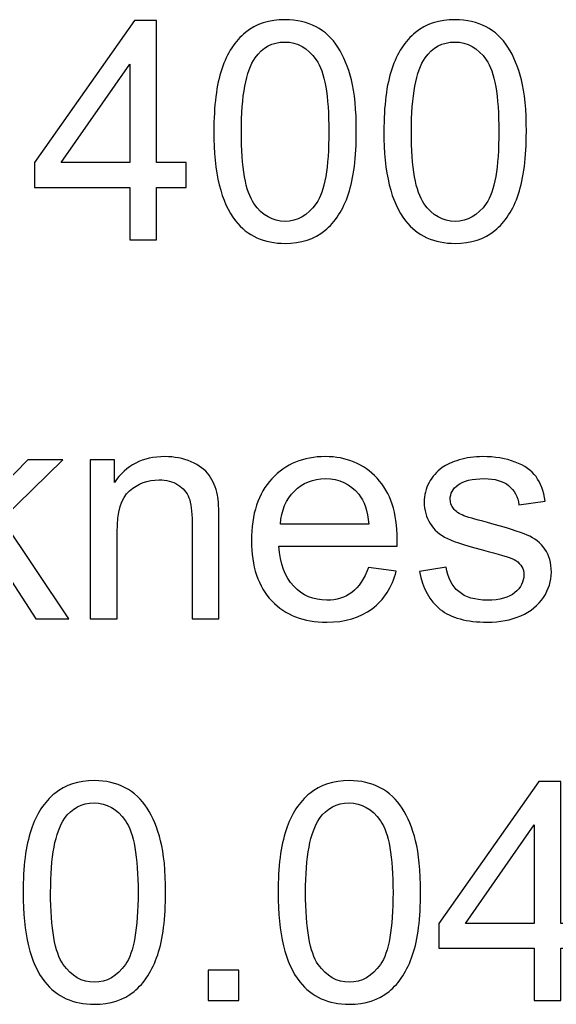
# Model space of a CAD drawing. Header units: millimetres. Extents: x -284 to 247, y -404 to 405.
# Drawn here: x -252.23 to -244.79, y -388.21 to -374.59 of the extents above; entities that cross this region are included whole.
import ezdxf

# ---------------------------------------------------------------- set-up
doc = ezdxf.new("R2010")
doc.units = ezdxf.units.MM
doc.header["$MEASUREMENT"] = 0
doc.layers.add('Layer 1', color=7, linetype='Continuous')

msp = doc.modelspace()

# ---------------------------------------------------------------- linework, layer by layer
at = {"layer": 'Layer 1'}
for points, knots in [([(-250.7012, -377.6338), (-250.7012, -377.6338), (-250.7012, -376.9099), (-250.7012, -376.9099), (-250.7012, -376.9099), (-250.7012, -376.9099), (-252.0178, -376.9099), (-252.0178, -376.9099), (-252.0178, -376.9099), (-252.0178, -376.9099), (-252.0178, -376.567), (-252.0178, -376.567), (-252.0178, -376.567), (-252.0178, -376.567), (-250.6335, -374.6028), (-250.6335, -374.6028), (-250.6335, -374.6028), (-250.6335, -374.6028), (-250.3287, -374.6028), (-250.3287, -374.6028), (-250.3287, -374.6028), (-250.3287, -374.6028), (-250.3287, -376.567), (-250.3287, -376.567), (-250.3287, -376.567), (-250.3287, -376.567), (-249.9181, -376.567), (-249.9181, -376.567), (-249.9181, -376.567), (-249.9181, -376.567), (-249.9181, -376.9099), (-249.9181, -376.9099), (-249.9181, -376.9099), (-249.9181, -376.9099), (-250.3287, -376.9099), (-250.3287, -376.9099), (-250.3287, -376.9099), (-250.3287, -376.9099), (-250.3287, -377.6338), (-250.3287, -377.6338), (-250.3287, -377.6338), (-250.3287, -377.6338), (-250.7012, -377.6338), (-250.7012, -377.6338)], [0, 0, 0, 0, 0.0833333, 0.0833333, 0.0833333, 0.0833333, 0.1666667, 0.1666667, 0.1666667, 0.1666667, 0.25, 0.25, 0.25, 0.25, 0.3333333, 0.3333333, 0.3333333, 0.3333333, 0.4166667, 0.4166667, 0.4166667, 0.4166667, 0.5, 0.5, 0.5, 0.5, 0.5833333, 0.5833333, 0.5833333, 0.5833333, 0.6666667, 0.6666667, 0.6666667, 0.6666667, 0.75, 0.75, 0.75, 0.75, 0.8333333, 0.8333333, 0.8333333, 0.8333333, 1, 1, 1, 1]), ([(-249.5364, -376.138), (-249.5364, -375.7803), (-249.4997, -375.491), (-249.4263, -375.2723), (-249.4263, -375.2723), (-249.3523, -375.0529), (-249.2429, -374.8843), (-249.0975, -374.7664), (-249.0975, -374.7664), (-248.9529, -374.6486), (-248.7702, -374.5901), (-248.55, -374.5901), (-248.55, -374.5901), (-248.3878, -374.5901), (-248.2452, -374.6225), (-248.1218, -374.6881), (-248.1218, -374.6881), (-247.999, -374.7537), (-247.8974, -374.8483), (-247.8184, -374.9718), (-247.8184, -374.9718), (-247.7394, -375.0945), (-247.6773, -375.2448), (-247.6321, -375.4219), (-247.6321, -375.4219), (-247.5863, -375.599), (-247.5637, -375.8382), (-247.5637, -376.138), (-247.5637, -376.138), (-247.5637, -376.4936), (-247.6004, -376.7815), (-247.673, -377.0002), (-247.673, -377.0002), (-247.7457, -377.2196), (-247.8551, -377.3883), (-248.0004, -377.5068), (-248.0004, -377.5068), (-248.1451, -377.6253), (-248.3285, -377.6846), (-248.55, -377.6846), (-248.55, -377.6846), (-248.8414, -377.6846), (-249.0707, -377.5809), (-249.2372, -377.3727), (-249.2372, -377.3727), (-249.4369, -377.1187), (-249.5364, -376.7074), (-249.5364, -376.138)], [0, 0, 0, 0, 0.0769231, 0.0769231, 0.0769231, 0.0769231, 0.1538462, 0.1538462, 0.1538462, 0.1538462, 0.2307692, 0.2307692, 0.2307692, 0.2307692, 0.3076923, 0.3076923, 0.3076923, 0.3076923, 0.3846154, 0.3846154, 0.3846154, 0.3846154, 0.4615385, 0.4615385, 0.4615385, 0.4615385, 0.5384615, 0.5384615, 0.5384615, 0.5384615, 0.6153846, 0.6153846, 0.6153846, 0.6153846, 0.6923077, 0.6923077, 0.6923077, 0.6923077, 0.7692308, 0.7692308, 0.7692308, 0.7692308, 0.8461538, 0.8461538, 0.8461538, 0.8461538, 1, 1, 1, 1]), ([(-247.182, -376.138), (-247.182, -375.7803), (-247.1453, -375.491), (-247.0719, -375.2723), (-247.0719, -375.2723), (-246.9979, -375.0529), (-246.8885, -374.8843), (-246.7431, -374.7664), (-246.7431, -374.7664), (-246.5985, -374.6486), (-246.4158, -374.5901), (-246.1956, -374.5901), (-246.1956, -374.5901), (-246.0334, -374.5901), (-245.8908, -374.6225), (-245.7674, -374.6881), (-245.7674, -374.6881), (-245.6446, -374.7537), (-245.543, -374.8483), (-245.464, -374.9718), (-245.464, -374.9718), (-245.385, -375.0945), (-245.3229, -375.2448), (-245.2777, -375.4219), (-245.2777, -375.4219), (-245.2319, -375.599), (-245.2093, -375.8382), (-245.2093, -376.138), (-245.2093, -376.138), (-245.2093, -376.4936), (-245.246, -376.7815), (-245.3186, -377.0002), (-245.3186, -377.0002), (-245.3913, -377.2196), (-245.5007, -377.3883), (-245.646, -377.5068), (-245.646, -377.5068), (-245.7907, -377.6253), (-245.9741, -377.6846), (-246.1956, -377.6846), (-246.1956, -377.6846), (-246.487, -377.6846), (-246.7163, -377.5809), (-246.8828, -377.3727), (-246.8828, -377.3727), (-247.0825, -377.1187), (-247.182, -376.7074), (-247.182, -376.138)], [0, 0, 0, 0, 0.0769231, 0.0769231, 0.0769231, 0.0769231, 0.1538462, 0.1538462, 0.1538462, 0.1538462, 0.2307692, 0.2307692, 0.2307692, 0.2307692, 0.3076923, 0.3076923, 0.3076923, 0.3076923, 0.3846154, 0.3846154, 0.3846154, 0.3846154, 0.4615385, 0.4615385, 0.4615385, 0.4615385, 0.5384615, 0.5384615, 0.5384615, 0.5384615, 0.6153846, 0.6153846, 0.6153846, 0.6153846, 0.6923077, 0.6923077, 0.6923077, 0.6923077, 0.7692308, 0.7692308, 0.7692308, 0.7692308, 0.8461538, 0.8461538, 0.8461538, 0.8461538, 1, 1, 1, 1]), ([(-249.1554, -376.1394), (-249.1554, -376.6383), (-249.0975, -376.9699), (-248.9811, -377.1336), (-248.9811, -377.1336), (-248.8647, -377.298), (-248.7208, -377.3798), (-248.55, -377.3798), (-248.55, -377.3798), (-248.3793, -377.3798), (-248.2354, -377.2973), (-248.119, -377.1329), (-248.119, -377.1329), (-248.0025, -376.9678), (-247.9447, -376.6369), (-247.9447, -376.1394), (-247.9447, -376.1394), (-247.9447, -375.6406), (-248.0025, -375.309), (-248.119, -375.1453), (-248.119, -375.1453), (-248.2347, -374.9809), (-248.38, -374.8991), (-248.5543, -374.8991), (-248.5543, -374.8991), (-248.725, -374.8991), (-248.8619, -374.9718), (-248.9642, -375.1164), (-248.9642, -375.1164), (-249.0919, -375.3005), (-249.1554, -375.642), (-249.1554, -376.1394)], [0, 0, 0, 0, 0.1111111, 0.1111111, 0.1111111, 0.1111111, 0.2222222, 0.2222222, 0.2222222, 0.2222222, 0.3333333, 0.3333333, 0.3333333, 0.3333333, 0.4444444, 0.4444444, 0.4444444, 0.4444444, 0.5555556, 0.5555556, 0.5555556, 0.5555556, 0.6666667, 0.6666667, 0.6666667, 0.6666667, 0.7777778, 0.7777778, 0.7777778, 0.7777778, 1, 1, 1, 1]), ([(-246.801, -376.1394), (-246.801, -376.6383), (-246.7431, -376.9699), (-246.6267, -377.1336), (-246.6267, -377.1336), (-246.5103, -377.298), (-246.3664, -377.3798), (-246.1956, -377.3798), (-246.1956, -377.3798), (-246.0249, -377.3798), (-245.881, -377.2973), (-245.7646, -377.1329), (-245.7646, -377.1329), (-245.6481, -376.9678), (-245.5903, -376.6369), (-245.5903, -376.1394), (-245.5903, -376.1394), (-245.5903, -375.6406), (-245.6481, -375.309), (-245.7646, -375.1453), (-245.7646, -375.1453), (-245.8803, -374.9809), (-246.0256, -374.8991), (-246.1999, -374.8991), (-246.1999, -374.8991), (-246.3706, -374.8991), (-246.5075, -374.9718), (-246.6098, -375.1164), (-246.6098, -375.1164), (-246.7375, -375.3005), (-246.801, -375.642), (-246.801, -376.1394)], [0, 0, 0, 0, 0.1111111, 0.1111111, 0.1111111, 0.1111111, 0.2222222, 0.2222222, 0.2222222, 0.2222222, 0.3333333, 0.3333333, 0.3333333, 0.3333333, 0.4444444, 0.4444444, 0.4444444, 0.4444444, 0.5555556, 0.5555556, 0.5555556, 0.5555556, 0.6666667, 0.6666667, 0.6666667, 0.6666667, 0.7777778, 0.7777778, 0.7777778, 0.7777778, 1, 1, 1, 1]), ([(-250.7012, -376.567), (-250.7012, -376.567), (-250.7012, -375.2032), (-250.7012, -375.2032), (-250.7012, -375.2032), (-250.7012, -375.2032), (-251.6516, -376.567), (-251.6516, -376.567), (-251.6516, -376.567), (-251.6516, -376.567), (-250.7012, -376.567), (-250.7012, -376.567)], [0, 0, 0, 0, 0.25, 0.25, 0.25, 0.25, 0.5, 0.5, 0.5, 0.5, 1, 1, 1, 1]), ([(-253.3633, -382.8782), (-253.3633, -382.8782), (-253.3633, -379.8472), (-253.3633, -379.8472), (-253.3633, -379.8472), (-253.3633, -379.8472), (-252.9908, -379.8472), (-252.9908, -379.8472), (-252.9908, -379.8472), (-252.9908, -379.8472), (-252.9908, -381.5736), (-252.9908, -381.5736), (-252.9908, -381.5736), (-252.9908, -381.5736), (-252.1102, -380.6811), (-252.1102, -380.6811), (-252.1102, -380.6811), (-252.1102, -380.6811), (-251.629, -380.6811), (-251.629, -380.6811), (-251.629, -380.6811), (-251.629, -380.6811), (-252.4672, -381.4974), (-252.4672, -381.4974), (-252.4672, -381.4974), (-252.4672, -381.4974), (-251.5444, -382.8782), (-251.5444, -382.8782), (-251.5444, -382.8782), (-251.5444, -382.8782), (-252.003, -382.8782), (-252.003, -382.8782), (-252.003, -382.8782), (-252.003, -382.8782), (-252.7325, -381.7557), (-252.7325, -381.7557), (-252.7325, -381.7557), (-252.7325, -381.7557), (-252.9908, -382.0068), (-252.9908, -382.0068), (-252.9908, -382.0068), (-252.9908, -382.0068), (-252.9908, -382.8782), (-252.9908, -382.8782), (-252.9908, -382.8782), (-252.9908, -382.8782), (-253.3633, -382.8782), (-253.3633, -382.8782)], [0, 0, 0, 0, 0.0769231, 0.0769231, 0.0769231, 0.0769231, 0.1538462, 0.1538462, 0.1538462, 0.1538462, 0.2307692, 0.2307692, 0.2307692, 0.2307692, 0.3076923, 0.3076923, 0.3076923, 0.3076923, 0.3846154, 0.3846154, 0.3846154, 0.3846154, 0.4615385, 0.4615385, 0.4615385, 0.4615385, 0.5384615, 0.5384615, 0.5384615, 0.5384615, 0.6153846, 0.6153846, 0.6153846, 0.6153846, 0.6923077, 0.6923077, 0.6923077, 0.6923077, 0.7692308, 0.7692308, 0.7692308, 0.7692308, 0.8461538, 0.8461538, 0.8461538, 0.8461538, 1, 1, 1, 1]), ([(-251.248, -382.8782), (-251.248, -382.8782), (-251.248, -380.6811), (-251.248, -380.6811), (-251.248, -380.6811), (-251.248, -380.6811), (-250.9136, -380.6811), (-250.9136, -380.6811), (-250.9136, -380.6811), (-250.9136, -380.6811), (-250.9136, -380.993), (-250.9136, -380.993), (-250.9136, -380.993), (-250.7527, -380.7538), (-250.5199, -380.6346), (-250.2158, -380.6346), (-250.2158, -380.6346), (-250.0831, -380.6346), (-249.9618, -380.6585), (-249.851, -380.7058), (-249.851, -380.7058), (-249.7402, -380.7531), (-249.657, -380.8159), (-249.602, -380.8928), (-249.602, -380.8928), (-249.5469, -380.9697), (-249.5081, -381.0614), (-249.4862, -381.1672), (-249.4862, -381.1672), (-249.4728, -381.2364), (-249.4658, -381.357), (-249.4658, -381.5292), (-249.4658, -381.5292), (-249.4658, -381.5292), (-249.4658, -382.8782), (-249.4658, -382.8782), (-249.4658, -382.8782), (-249.4658, -382.8782), (-249.8383, -382.8782), (-249.8383, -382.8782), (-249.8383, -382.8782), (-249.8383, -382.8782), (-249.8383, -381.5433), (-249.8383, -381.5433), (-249.8383, -381.5433), (-249.8383, -381.3916), (-249.8524, -381.278), (-249.8814, -381.2032), (-249.8814, -381.2032), (-249.9103, -381.1284), (-249.9618, -381.0685), (-250.0352, -381.0233), (-250.0352, -381.0233), (-250.1085, -380.9789), (-250.1953, -380.9563), (-250.2941, -380.9563), (-250.2941, -380.9563), (-250.4521, -380.9563), (-250.5883, -381.0064), (-250.7033, -381.1073), (-250.7033, -381.1073), (-250.8183, -381.2075), (-250.8755, -381.3987), (-250.8755, -381.6795), (-250.8755, -381.6795), (-250.8755, -381.6795), (-250.8755, -382.8782), (-250.8755, -382.8782), (-250.8755, -382.8782), (-250.8755, -382.8782), (-251.248, -382.8782), (-251.248, -382.8782)], [0, 0, 0, 0, 0.0526316, 0.0526316, 0.0526316, 0.0526316, 0.1052632, 0.1052632, 0.1052632, 0.1052632, 0.1578947, 0.1578947, 0.1578947, 0.1578947, 0.2105263, 0.2105263, 0.2105263, 0.2105263, 0.2631579, 0.2631579, 0.2631579, 0.2631579, 0.3157895, 0.3157895, 0.3157895, 0.3157895, 0.3684211, 0.3684211, 0.3684211, 0.3684211, 0.4210526, 0.4210526, 0.4210526, 0.4210526, 0.4736842, 0.4736842, 0.4736842, 0.4736842, 0.5263158, 0.5263158, 0.5263158, 0.5263158, 0.5789474, 0.5789474, 0.5789474, 0.5789474, 0.6315789, 0.6315789, 0.6315789, 0.6315789, 0.6842105, 0.6842105, 0.6842105, 0.6842105, 0.7368421, 0.7368421, 0.7368421, 0.7368421, 0.7894737, 0.7894737, 0.7894737, 0.7894737, 0.8421053, 0.8421053, 0.8421053, 0.8421053, 0.8947368, 0.8947368, 0.8947368, 0.8947368, 1, 1, 1, 1]), ([(-247.395, -382.167), (-247.395, -382.167), (-247.0098, -382.2178), (-247.0098, -382.2178), (-247.0098, -382.2178), (-247.0698, -382.4415), (-247.1819, -382.6157), (-247.3456, -382.7392), (-247.3456, -382.7392), (-247.5093, -382.8627), (-247.7182, -382.9248), (-247.9729, -382.9248), (-247.9729, -382.9248), (-248.2932, -382.9248), (-248.5472, -382.826), (-248.7349, -382.6284), (-248.7349, -382.6284), (-248.9225, -382.4316), (-249.0164, -382.1543), (-249.0164, -381.798), (-249.0164, -381.798), (-249.0164, -381.4297), (-248.9218, -381.1433), (-248.732, -380.9401), (-248.732, -380.9401), (-248.5422, -380.7362), (-248.296, -380.6346), (-247.9933, -380.6346), (-247.9933, -380.6346), (-247.7005, -380.6346), (-247.4613, -380.734), (-247.2758, -380.9337), (-247.2758, -380.9337), (-247.0902, -381.1334), (-246.9971, -381.4142), (-246.9971, -381.7761), (-246.9971, -381.7761), (-246.9971, -381.798), (-246.9978, -381.8312), (-246.9992, -381.8749), (-246.9992, -381.8749), (-246.9992, -381.8749), (-248.6354, -381.8749), (-248.6354, -381.8749), (-248.6354, -381.8749), (-248.6213, -382.1155), (-248.5535, -382.3004), (-248.4308, -382.4281), (-248.4308, -382.4281), (-248.3087, -382.5558), (-248.1556, -382.62), (-247.9729, -382.62), (-247.9729, -382.62), (-247.8367, -382.62), (-247.7203, -382.584), (-247.6243, -382.512), (-247.6243, -382.512), (-247.5277, -382.4401), (-247.4515, -382.325), (-247.395, -382.167)], [0, 0, 0, 0, 0.0625, 0.0625, 0.0625, 0.0625, 0.125, 0.125, 0.125, 0.125, 0.1875, 0.1875, 0.1875, 0.1875, 0.25, 0.25, 0.25, 0.25, 0.3125, 0.3125, 0.3125, 0.3125, 0.375, 0.375, 0.375, 0.375, 0.4375, 0.4375, 0.4375, 0.4375, 0.5, 0.5, 0.5, 0.5, 0.5625, 0.5625, 0.5625, 0.5625, 0.625, 0.625, 0.625, 0.625, 0.6875, 0.6875, 0.6875, 0.6875, 0.75, 0.75, 0.75, 0.75, 0.8125, 0.8125, 0.8125, 0.8125, 0.875, 0.875, 0.875, 0.875, 1, 1, 1, 1]), ([(-246.6874, -382.222), (-246.6874, -382.222), (-246.3191, -382.1628), (-246.3191, -382.1628), (-246.3191, -382.1628), (-246.2986, -382.3102), (-246.2408, -382.4231), (-246.1462, -382.5021), (-246.1462, -382.5021), (-246.0517, -382.5805), (-245.919, -382.62), (-245.7497, -382.62), (-245.7497, -382.62), (-245.5782, -382.62), (-245.4512, -382.5854), (-245.368, -382.5155), (-245.368, -382.5155), (-245.2854, -382.4464), (-245.2438, -382.3646), (-245.2438, -382.2707), (-245.2438, -382.2707), (-245.2438, -382.1868), (-245.2812, -382.1204), (-245.3553, -382.0725), (-245.3553, -382.0725), (-245.4075, -382.0393), (-245.5345, -381.9977), (-245.7363, -381.9462), (-245.7363, -381.9462), (-246.0086, -381.8777), (-246.197, -381.8185), (-246.3028, -381.7684), (-246.3028, -381.7684), (-246.408, -381.7176), (-246.4877, -381.6484), (-246.542, -381.5595), (-246.542, -381.5595), (-246.5964, -381.4713), (-246.6239, -381.3733), (-246.6239, -381.266), (-246.6239, -381.266), (-246.6239, -381.1679), (-246.6013, -381.0776), (-246.5568, -380.9944), (-246.5568, -380.9944), (-246.5117, -380.9111), (-246.451, -380.842), (-246.3741, -380.7869), (-246.3741, -380.7869), (-246.3162, -380.7446), (-246.2372, -380.7086), (-246.1377, -380.679), (-246.1377, -380.679), (-246.0376, -380.6494), (-245.931, -380.6346), (-245.8167, -380.6346), (-245.8167, -380.6346), (-245.6446, -380.6346), (-245.4936, -380.6592), (-245.3638, -380.7093), (-245.3638, -380.7093), (-245.2332, -380.7587), (-245.1373, -380.8265), (-245.0752, -380.9111), (-245.0752, -380.9111), (-245.0138, -380.9965), (-244.9708, -381.1101), (-244.9475, -381.2526), (-244.9475, -381.2526), (-244.9475, -381.2526), (-245.3115, -381.3034), (-245.3115, -381.3034), (-245.3115, -381.3034), (-245.3278, -381.1891), (-245.3758, -381.0995), (-245.4548, -381.0353), (-245.4548, -381.0353), (-245.5338, -380.9711), (-245.6453, -380.9393), (-245.7899, -380.9393), (-245.7899, -380.9393), (-245.9599, -380.9393), (-246.082, -380.9676), (-246.1547, -381.024), (-246.1547, -381.024), (-246.2273, -381.0805), (-246.264, -381.1468), (-246.264, -381.2223), (-246.264, -381.2223), (-246.264, -381.2703), (-246.2492, -381.314), (-246.2189, -381.3528), (-246.2189, -381.3528), (-246.1885, -381.3923), (-246.1413, -381.4255), (-246.0764, -381.4516), (-246.0764, -381.4516), (-246.039, -381.4657), (-245.9303, -381.4974), (-245.7483, -381.5468), (-245.7483, -381.5468), (-245.4858, -381.6167), (-245.3024, -381.6745), (-245.198, -381.719), (-245.198, -381.719), (-245.0935, -381.7634), (-245.0117, -381.829), (-244.9524, -381.9137), (-244.9524, -381.9137), (-244.8924, -381.9991), (-244.8628, -382.1049), (-244.8628, -382.2319), (-244.8628, -382.2319), (-244.8628, -382.3554), (-244.8988, -382.4718), (-244.9715, -382.5812), (-244.9715, -382.5812), (-245.0441, -382.6905), (-245.1486, -382.7752), (-245.2847, -382.8352), (-245.2847, -382.8352), (-245.4216, -382.8951), (-245.5761, -382.9248), (-245.7483, -382.9248), (-245.7483, -382.9248), (-246.0333, -382.9248), (-246.2513, -382.8655), (-246.4009, -382.7477), (-246.4009, -382.7477), (-246.5505, -382.6291), (-246.6457, -382.4542), (-246.6874, -382.222)], [0, 0, 0, 0, 0.0294118, 0.0294118, 0.0294118, 0.0294118, 0.0588235, 0.0588235, 0.0588235, 0.0588235, 0.0882353, 0.0882353, 0.0882353, 0.0882353, 0.1176471, 0.1176471, 0.1176471, 0.1176471, 0.1470588, 0.1470588, 0.1470588, 0.1470588, 0.1764706, 0.1764706, 0.1764706, 0.1764706, 0.2058824, 0.2058824, 0.2058824, 0.2058824, 0.2352941, 0.2352941, 0.2352941, 0.2352941, 0.2647059, 0.2647059, 0.2647059, 0.2647059, 0.2941176, 0.2941176, 0.2941176, 0.2941176, 0.3235294, 0.3235294, 0.3235294, 0.3235294, 0.3529412, 0.3529412, 0.3529412, 0.3529412, 0.3823529, 0.3823529, 0.3823529, 0.3823529, 0.4117647, 0.4117647, 0.4117647, 0.4117647, 0.4411765, 0.4411765, 0.4411765, 0.4411765, 0.4705882, 0.4705882, 0.4705882, 0.4705882, 0.5, 0.5, 0.5, 0.5, 0.5294118, 0.5294118, 0.5294118, 0.5294118, 0.5588235, 0.5588235, 0.5588235, 0.5588235, 0.5882353, 0.5882353, 0.5882353, 0.5882353, 0.6176471, 0.6176471, 0.6176471, 0.6176471, 0.6470588, 0.6470588, 0.6470588, 0.6470588, 0.6764706, 0.6764706, 0.6764706, 0.6764706, 0.7058824, 0.7058824, 0.7058824, 0.7058824, 0.7352941, 0.7352941, 0.7352941, 0.7352941, 0.7647059, 0.7647059, 0.7647059, 0.7647059, 0.7941176, 0.7941176, 0.7941176, 0.7941176, 0.8235294, 0.8235294, 0.8235294, 0.8235294, 0.8529412, 0.8529412, 0.8529412, 0.8529412, 0.8823529, 0.8823529, 0.8823529, 0.8823529, 0.9117647, 0.9117647, 0.9117647, 0.9117647, 0.9411765, 0.9411765, 0.9411765, 0.9411765, 1, 1, 1, 1]), ([(-248.6142, -381.5701), (-248.6142, -381.5701), (-247.3908, -381.5701), (-247.3908, -381.5701), (-247.3908, -381.5701), (-247.407, -381.3853), (-247.4543, -381.247), (-247.5312, -381.1545), (-247.5312, -381.1545), (-247.649, -381.0113), (-247.8028, -380.9393), (-247.9912, -380.9393), (-247.9912, -380.9393), (-248.1619, -380.9393), (-248.3052, -380.9965), (-248.4216, -381.1108), (-248.4216, -381.1108), (-248.5373, -381.2251), (-248.6015, -381.3782), (-248.6142, -381.5701)], [0, 0, 0, 0, 0.1666667, 0.1666667, 0.1666667, 0.1666667, 0.3333333, 0.3333333, 0.3333333, 0.3333333, 0.5, 0.5, 0.5, 0.5, 0.6666667, 0.6666667, 0.6666667, 0.6666667, 1, 1, 1, 1]), ([(-252.1776, -386.6642), (-252.1776, -386.3065), (-252.1409, -386.0172), (-252.0675, -385.7985), (-252.0675, -385.7985), (-251.9935, -385.5791), (-251.8841, -385.4105), (-251.7387, -385.2926), (-251.7387, -385.2926), (-251.5941, -385.1748), (-251.4114, -385.1163), (-251.1912, -385.1163), (-251.1912, -385.1163), (-251.029, -385.1163), (-250.8864, -385.1487), (-250.763, -385.2143), (-250.763, -385.2143), (-250.6402, -385.2799), (-250.5386, -385.3745), (-250.4596, -385.498), (-250.4596, -385.498), (-250.3806, -385.6207), (-250.3185, -385.771), (-250.2733, -385.9481), (-250.2733, -385.9481), (-250.2275, -386.1252), (-250.2049, -386.3644), (-250.2049, -386.6642), (-250.2049, -386.6642), (-250.2049, -387.0198), (-250.2416, -387.3077), (-250.3142, -387.5264), (-250.3142, -387.5264), (-250.3869, -387.7458), (-250.4963, -387.9145), (-250.6416, -388.033), (-250.6416, -388.033), (-250.7863, -388.1515), (-250.9697, -388.2108), (-251.1912, -388.2108), (-251.1912, -388.2108), (-251.4826, -388.2108), (-251.7119, -388.1071), (-251.8784, -387.8989), (-251.8784, -387.8989), (-252.0781, -387.6449), (-252.1776, -387.2336), (-252.1776, -386.6642)], [0, 0, 0, 0, 0.0769231, 0.0769231, 0.0769231, 0.0769231, 0.1538462, 0.1538462, 0.1538462, 0.1538462, 0.2307692, 0.2307692, 0.2307692, 0.2307692, 0.3076923, 0.3076923, 0.3076923, 0.3076923, 0.3846154, 0.3846154, 0.3846154, 0.3846154, 0.4615385, 0.4615385, 0.4615385, 0.4615385, 0.5384615, 0.5384615, 0.5384615, 0.5384615, 0.6153846, 0.6153846, 0.6153846, 0.6153846, 0.6923077, 0.6923077, 0.6923077, 0.6923077, 0.7692308, 0.7692308, 0.7692308, 0.7692308, 0.8461538, 0.8461538, 0.8461538, 0.8461538, 1, 1, 1, 1]), ([(-248.647, -386.6642), (-248.647, -386.3065), (-248.6103, -386.0172), (-248.5369, -385.7985), (-248.5369, -385.7985), (-248.4629, -385.5791), (-248.3535, -385.4105), (-248.2081, -385.2926), (-248.2081, -385.2926), (-248.0635, -385.1748), (-247.8808, -385.1163), (-247.6606, -385.1163), (-247.6606, -385.1163), (-247.4984, -385.1163), (-247.3558, -385.1487), (-247.2324, -385.2143), (-247.2324, -385.2143), (-247.1096, -385.2799), (-247.008, -385.3745), (-246.929, -385.498), (-246.929, -385.498), (-246.85, -385.6207), (-246.7879, -385.771), (-246.7427, -385.9481), (-246.7427, -385.9481), (-246.6969, -386.1252), (-246.6743, -386.3644), (-246.6743, -386.6642), (-246.6743, -386.6642), (-246.6743, -387.0198), (-246.711, -387.3077), (-246.7836, -387.5264), (-246.7836, -387.5264), (-246.8563, -387.7458), (-246.9657, -387.9145), (-247.111, -388.033), (-247.111, -388.033), (-247.2557, -388.1515), (-247.4391, -388.2108), (-247.6606, -388.2108), (-247.6606, -388.2108), (-247.952, -388.2108), (-248.1813, -388.1071), (-248.3478, -387.8989), (-248.3478, -387.8989), (-248.5475, -387.6449), (-248.647, -387.2336), (-248.647, -386.6642)], [0, 0, 0, 0, 0.0769231, 0.0769231, 0.0769231, 0.0769231, 0.1538462, 0.1538462, 0.1538462, 0.1538462, 0.2307692, 0.2307692, 0.2307692, 0.2307692, 0.3076923, 0.3076923, 0.3076923, 0.3076923, 0.3846154, 0.3846154, 0.3846154, 0.3846154, 0.4615385, 0.4615385, 0.4615385, 0.4615385, 0.5384615, 0.5384615, 0.5384615, 0.5384615, 0.6153846, 0.6153846, 0.6153846, 0.6153846, 0.6923077, 0.6923077, 0.6923077, 0.6923077, 0.7692308, 0.7692308, 0.7692308, 0.7692308, 0.8461538, 0.8461538, 0.8461538, 0.8461538, 1, 1, 1, 1]), ([(-245.103, -388.16), (-245.103, -388.16), (-245.103, -387.4361), (-245.103, -387.4361), (-245.103, -387.4361), (-245.103, -387.4361), (-246.4196, -387.4361), (-246.4196, -387.4361), (-246.4196, -387.4361), (-246.4196, -387.4361), (-246.4196, -387.0932), (-246.4196, -387.0932), (-246.4196, -387.0932), (-246.4196, -387.0932), (-245.0353, -385.129), (-245.0353, -385.129), (-245.0353, -385.129), (-245.0353, -385.129), (-244.7305, -385.129), (-244.7305, -385.129), (-244.7305, -385.129), (-244.7305, -385.129), (-244.7305, -387.0932), (-244.7305, -387.0932), (-244.7305, -387.0932), (-244.7305, -387.0932), (-244.3199, -387.0932), (-244.3199, -387.0932), (-244.3199, -387.0932), (-244.3199, -387.0932), (-244.3199, -387.4361), (-244.3199, -387.4361), (-244.3199, -387.4361), (-244.3199, -387.4361), (-244.7305, -387.4361), (-244.7305, -387.4361), (-244.7305, -387.4361), (-244.7305, -387.4361), (-244.7305, -388.16), (-244.7305, -388.16), (-244.7305, -388.16), (-244.7305, -388.16), (-245.103, -388.16), (-245.103, -388.16)], [0, 0, 0, 0, 0.0833333, 0.0833333, 0.0833333, 0.0833333, 0.1666667, 0.1666667, 0.1666667, 0.1666667, 0.25, 0.25, 0.25, 0.25, 0.3333333, 0.3333333, 0.3333333, 0.3333333, 0.4166667, 0.4166667, 0.4166667, 0.4166667, 0.5, 0.5, 0.5, 0.5, 0.5833333, 0.5833333, 0.5833333, 0.5833333, 0.6666667, 0.6666667, 0.6666667, 0.6666667, 0.75, 0.75, 0.75, 0.75, 0.8333333, 0.8333333, 0.8333333, 0.8333333, 1, 1, 1, 1]), ([(-251.7966, -386.6656), (-251.7966, -387.1645), (-251.7387, -387.4961), (-251.6223, -387.6598), (-251.6223, -387.6598), (-251.5059, -387.8242), (-251.362, -387.906), (-251.1912, -387.906), (-251.1912, -387.906), (-251.0205, -387.906), (-250.8766, -387.8235), (-250.7602, -387.6591), (-250.7602, -387.6591), (-250.6437, -387.494), (-250.5859, -387.1631), (-250.5859, -386.6656), (-250.5859, -386.6656), (-250.5859, -386.1668), (-250.6437, -385.8352), (-250.7602, -385.6715), (-250.7602, -385.6715), (-250.8759, -385.5071), (-251.0212, -385.4253), (-251.1955, -385.4253), (-251.1955, -385.4253), (-251.3662, -385.4253), (-251.5031, -385.498), (-251.6054, -385.6426), (-251.6054, -385.6426), (-251.7331, -385.8267), (-251.7966, -386.1682), (-251.7966, -386.6656)], [0, 0, 0, 0, 0.1111111, 0.1111111, 0.1111111, 0.1111111, 0.2222222, 0.2222222, 0.2222222, 0.2222222, 0.3333333, 0.3333333, 0.3333333, 0.3333333, 0.4444444, 0.4444444, 0.4444444, 0.4444444, 0.5555556, 0.5555556, 0.5555556, 0.5555556, 0.6666667, 0.6666667, 0.6666667, 0.6666667, 0.7777778, 0.7777778, 0.7777778, 0.7777778, 1, 1, 1, 1]), ([(-248.266, -386.6656), (-248.266, -387.1645), (-248.2081, -387.4961), (-248.0917, -387.6598), (-248.0917, -387.6598), (-247.9753, -387.8242), (-247.8314, -387.906), (-247.6606, -387.906), (-247.6606, -387.906), (-247.4899, -387.906), (-247.346, -387.8235), (-247.2296, -387.6591), (-247.2296, -387.6591), (-247.1131, -387.494), (-247.0553, -387.1631), (-247.0553, -386.6656), (-247.0553, -386.6656), (-247.0553, -386.1668), (-247.1131, -385.8352), (-247.2296, -385.6715), (-247.2296, -385.6715), (-247.3453, -385.5071), (-247.4906, -385.4253), (-247.6649, -385.4253), (-247.6649, -385.4253), (-247.8356, -385.4253), (-247.9725, -385.498), (-248.0748, -385.6426), (-248.0748, -385.6426), (-248.2025, -385.8267), (-248.266, -386.1682), (-248.266, -386.6656)], [0, 0, 0, 0, 0.1111111, 0.1111111, 0.1111111, 0.1111111, 0.2222222, 0.2222222, 0.2222222, 0.2222222, 0.3333333, 0.3333333, 0.3333333, 0.3333333, 0.4444444, 0.4444444, 0.4444444, 0.4444444, 0.5555556, 0.5555556, 0.5555556, 0.5555556, 0.6666667, 0.6666667, 0.6666667, 0.6666667, 0.7777778, 0.7777778, 0.7777778, 0.7777778, 1, 1, 1, 1]), ([(-245.103, -387.0932), (-245.103, -387.0932), (-245.103, -385.7294), (-245.103, -385.7294), (-245.103, -385.7294), (-245.103, -385.7294), (-246.0534, -387.0932), (-246.0534, -387.0932), (-246.0534, -387.0932), (-246.0534, -387.0932), (-245.103, -387.0932), (-245.103, -387.0932)], [0, 0, 0, 0, 0.25, 0.25, 0.25, 0.25, 0.5, 0.5, 0.5, 0.5, 1, 1, 1, 1]), ([(-249.6158, -388.16), (-249.6158, -388.16), (-249.6158, -387.7367), (-249.6158, -387.7367), (-249.6158, -387.7367), (-249.6158, -387.7367), (-249.1924, -387.7367), (-249.1924, -387.7367), (-249.1924, -387.7367), (-249.1924, -387.7367), (-249.1924, -388.16), (-249.1924, -388.16), (-249.1924, -388.16), (-249.1924, -388.16), (-249.6158, -388.16), (-249.6158, -388.16)], [0, 0, 0, 0, 0.2, 0.2, 0.2, 0.2, 0.4, 0.4, 0.4, 0.4, 0.6, 0.6, 0.6, 0.6, 1, 1, 1, 1])]:
    msp.add_open_spline(points, degree=3, knots=knots, dxfattribs=at)

doc.saveas('drawing.dxf')
